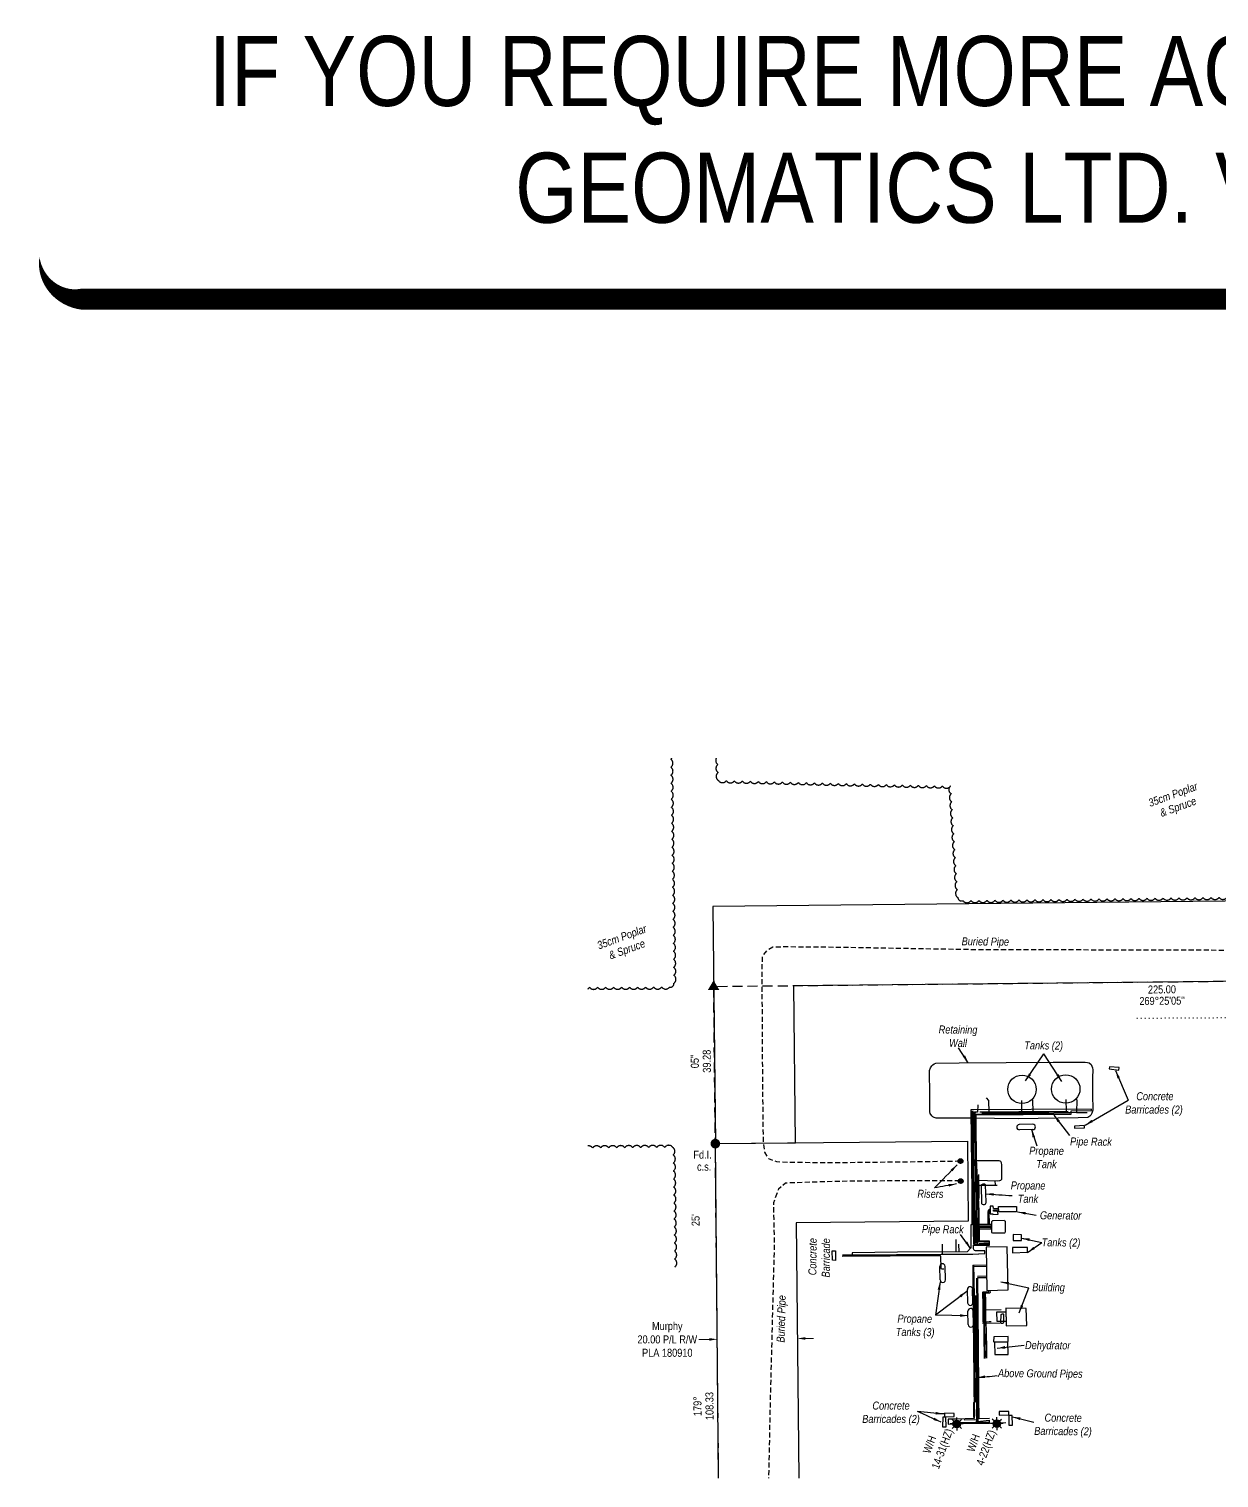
# Model space of a CAD drawing. Extents: x 538089 to 546766, y 6046620 to 6052605.
# Drawn here: x 538089 to 539575, y 6047525 to 6049335 of the extents above; entities that cross this region are included whole.
import ezdxf
from ezdxf.enums import TextEntityAlignment as Align

# ---------------------------------------------------------------- set-up
doc = ezdxf.new("R2010")
doc.units = 0
doc.header["$LTSCALE"] = 5
doc.header["$PDSIZE"] = 0.5
for name, pattern in [('0', [1, 1, 0]), ('foc-ACCESSROAD', [3.75, 2.5, -1.25]), ('foc-TOPO', [1, 0.2, -0.8]), ('UG_PIPE', [1.875, 1.25, -0.625])]:
    doc.linetypes.add(name, pattern=pattern)
doc.layers.add('AS-GENERAL', color=48, linetype='Continuous', lineweight=18)
doc.layers.add('C-RW-T', color=13, linetype='Continuous', lineweight=9)
for name, color, linetype in [('AS-PIPE-AG', 44, 'Continuous'), ('AS-PIPE-UG', 44, 'UG_PIPE'), ('AS-SYMBOL', 7, 'Continuous'), ('C-RW', 13, 'Continuous'), ('C-WS', 13, 'foc-ACCESSROAD'), ('C-WS-S', 13, 'Continuous'), ('L-BD', 7, 'Continuous'), ('L-MON', 1, 'Continuous'), ('T-BUSH', 110, '0'), ('T-BUSH-T', 110, 'Continuous'), ('T-GENERAL', 48, 'foc-TOPO')]:
    doc.layers.add(name, color=color, linetype=linetype)
doc.layers.add('DISCLAIMER', color=7, linetype='Continuous', plot=False)
doc.styles.add('80', font='ARIALN.TTF', dxfattribs={"height": 10})
doc.styles.add('80CG', font='ARIALN.TTF', dxfattribs={"height": 10})
doc.styles.add('80L', font='ARIALN.TTF', dxfattribs={"height": 10})
doc.styles.add('TXT', font='ARIALN.TTF', dxfattribs={"height": 0.2})
doc.dimstyles.new('Compass 5 000', dxfattribs={"dimscale": 5, "dimtxt": 9, "dimasz": 2, "dimexe": 0.2, "dimexo": 0.0625, "dimgap": 0.5, "dimtad": 0, "dimtih": 1, "dimtoh": 1, "dimzin": 0, "dimdsep": 46, "dimtxsty": '80CG', "dimcen": 0.1, "dimse1": 1, "dimse2": 1, "dimclrd": 256, "dimclrt": 256, "dimaunit": 1, "dimadec": 4, "dimazin": 0, "dimtfac": 0.06, "dimtofl": 0, "dimtmove": 0, "dimatfit": 1, "dimfxl": 0.2, "dimtolj": 1, "dimtzin": 0, "dimlwd": -1, "dimarcsym": 0})

# ---------------------------------------------------------------- blocks, each defined once
blk = doc.blocks.new('RISER')
h = blk.add_hatch(color=255)
h.dxf.hatch_style = 1
edge = h.paths.add_edge_path()
edge.add_arc((0, 0), 0.7, 0, 360)
blk.add_hatch(color=48).paths.add_polyline_path([(0.58, -0.15), (-0.58, -0.15, 0.774597)])
at = {"color": 48}
blk.add_line((-0.58, -0.15), (0.58, -0.15), dxfattribs=at)
blk.add_circle((0, 0), 0.6, dxfattribs=at)
blk = doc.blocks.new('fdia')
at = {"color": 255, "const_width": 1}
blk.add_lwpolyline([(-0.5, 0, 1), (0.5, 0, 1)], format="xyb", close=True, dxfattribs=at)
blk = doc.blocks.new('Fdiaa')
blk.add_blockref('fdia', (0, 0))
blk = doc.blocks.new('fdib')
at = {"color": 1, "const_width": 1.6}
blk.add_lwpolyline([(-0.4, 0, 1), (0.4, 0, 1)], format="xyb", close=True, dxfattribs=at)
at = {"color": 1}
blk.add_circle((0, 0), 0.8, dxfattribs=at)
blk = doc.blocks.new('Fdibb')
blk.add_blockref('fdib', (0, 0))
blk = doc.blocks.new('fdicc')
for name in ['Fdibb', 'Fdiaa']:
    blk.add_blockref(name, (0, 0))
blk = doc.blocks.new('FDI')
blk.add_blockref('fdicc', (0, 0))
blk = doc.blocks.new('GAS')
h = blk.add_hatch(color=255)
h.dxf.hatch_style = 1
edge = h.paths.add_edge_path()
edge.add_arc((0, 0), 0.9, 0, 360)
for p, q in [((-0.81, 0), (-1.62, 0)), ((-0.57, 0.57), (-1.14, 1.14)), ((0, 0.81), (0, 1.62)), ((0.57, 0.57), (1.14, 1.14)), ((1.62, 0), (0.81, 0)), ((-0.57, -0.57), (-1.14, -1.14)), ((0, -0.81), (0, -1.62)), ((1.14, -1.14), (0.57, -0.57))]:
    blk.add_line(p, q)
blk.add_circle((0, 0), 0.8)
blk = doc.blocks.new('*U526')
at = {"color": 48}
for p, q in [((-0.81, 3.62), (-0.63, 0.56)), ((0.38, 3.69), (0.56, 0.63))]:
    blk.add_line(p, q, dxfattribs=at)
for centre, start, end in [((-0.21, 3.66), 3.3544, 183.3544), ((-0.04, 0.6), 183.3544, 3.3544)]:
    blk.add_arc(centre, 0.6, start, end, dxfattribs=at)
blk = doc.blocks.new('*U527')
at = {"color": 48}
for p, q in [((-0.81, 3.62), (-0.63, 0.56)), ((0.38, 3.69), (0.56, 0.63))]:
    blk.add_line(p, q, dxfattribs=at)
for centre, start, end in [((-0.21, 3.66), 3.3544, 183.3544), ((-0.04, 0.6), 183.3544, 3.3544)]:
    blk.add_arc(centre, 0.6, start, end, dxfattribs=at)
blk = doc.blocks.new('*U528')
at = {"color": 48}
for p, q in [((-0.81, 3.62), (-0.63, 0.56)), ((0.38, 3.69), (0.56, 0.63))]:
    blk.add_line(p, q, dxfattribs=at)
for centre, start, end in [((-0.21, 3.66), 3.3544, 183.3544), ((-0.04, 0.6), 183.3544, 3.3544)]:
    blk.add_arc(centre, 0.6, start, end, dxfattribs=at)
blk = doc.blocks.new('*U529')
at = {"color": 48}
for p, q in [((-0.81, 3.62), (-0.63, 0.56)), ((0.38, 3.69), (0.56, 0.63))]:
    blk.add_line(p, q, dxfattribs=at)
for centre, start, end in [((-0.21, 3.66), 3.3544, 183.3544), ((-0.04, 0.6), 183.3544, 3.3544)]:
    blk.add_arc(centre, 0.6, start, end, dxfattribs=at)
blk = doc.blocks.new('*D555')
at = {"layer": 'C-RW-T', "transparency": 16777216}
for p, q in [((538938.6, 6047698.5), (538925.7, 6047698.4)), ((539058.5, 6047699.7), (539068.5, 6047699.8))]:
    blk.add_line(p, q, dxfattribs=at)
for points in [[(538938.5, 6047700.1), (538938.6, 6047696.8), (538948.6, 6047698.6)], [(539058.5, 6047701.3), (539058.5, 6047698), (539048.5, 6047699.6)]]:
    blk.add_solid(points, dxfattribs=at)
at = {"layer": 'Defpoints', "color": 0, "transparency": 16777216}
for p in [(538948.6, 6047698.6), (538949.1, 6047644.3), (539049, 6047645.3)]:
    blk.add_point(p, dxfattribs=at)
at = {"layer": 'C-RW-T', "transparency": 16777216, "insert": (538886.1, 6047698.4), "char_height": 10, "attachment_point": 5, "style": '80CG'}
blk.add_mtext('\\A1;Murphy\\P20.00 P/L R/W\\PPLA 180910', dxfattribs=at)
blk = doc.blocks.new('STRIA')
blk.add_hatch(color=255).paths.add_polyline_path([(-0.04, 1.52), (-1.47, -0.87), (1.39, -0.87)])
blk = doc.blocks.new('STRIAA')
blk.add_blockref('STRIA', (0, 0))
blk = doc.blocks.new('STRIB')
at = {"color": 1}
blk.add_solid([(-1.12, -0.67), (-0.04, 1.13), (1.04, -0.67)], dxfattribs=at)
blk = doc.blocks.new('STRIBB')
blk.add_blockref('STRIB', (0, 0))
blk = doc.blocks.new('STRICC')
for name in ['STRIAA', 'STRIBB']:
    blk.add_blockref(name, (0, 0))
blk = doc.blocks.new('fdspike')
blk.add_blockref('STRICC', (0, 0))
blk = doc.blocks.new('Disclaimer_Legal')
at = {"layer": 'DISCLAIMER', "color": 254, "flags": 128}
blk.add_lwpolyline([(-3612.9, -1104.6, 37.5, 37.5, 0), (4096.1, -1104.6, 37.5, 37.5, 0.414214), (4171.1, -1029.6, 37.5, 37.5, 0), (4171.1, 2078.7, 37.5, 0, 0.414214), (4096.1, 2153.7, 0, 0, 0), (-3612.9, 2153.7, 0, 0, 0.414214), (-3687.9, 2078.7, 0, 0, 0), (-3687.9, -1029.6, 0, 37.5, 0.414214)], format="xyseb", close=True, dxfattribs=at)
at = {"layer": 'DISCLAIMER', "color": 254, "insert": (241.6, 533.9), "char_height": 125, "width": 7717.568, "attachment_point": 5, "style": '80'}
blk.add_mtext('NOTICE TO THE CORPORATION, PERSON &/OR PERSONS REGARDING THIS COMPUTER AIDED DESIGN AND DRAFTING (CADD) FILES. ACCEPTANCE OF THE CADD DATA IS BASED ON THE FOLLOWING DISCLAIMER WHICH COVERS ALL CADD DATA RECIEVED FROM COMPASS GEOMATICS LTD.\\P{\\fArial Narrow|b1|i0|c0|p34;DISCLAIMER}\\PCOMPASS GEOMATICS LTD. MAKES NO REPRESENTATION OR WARRANTIES, EXPRESS OR IMPLIED, WITH RESPECT TO THE REUSE OF THE DATA PROVIDED HEREWITH, REGARDLESS OF ITS FORMAT OR THE MEANS OF ITS TRANSMISSION. THERE IS NO GUARANTEE OR REPRESENTATION TO THE USER AS TO THE ACCURACY, CURRENCY, SUITABILITY OR RELIABILITY OF THIS DATA FOR ANY PURPOSE. THE USER ACCEPTS THE DATA "AS IS", AND ASSUMES ALL RISKS ASSOCIATED WITH ITS USE. BY ACCEPTANCE OF THIS DATA, THE USER AGREES NOT TO TRANSMIT THIS DATA OR PROVIDE ACCESS OR ANY PART OF IT TO ANOTHER PARTY UNLESS THE USER SHALL INCLUDE WITH THE DATA A COPY OF THIS DISCLAIMER. COMPASS GEOMATICS LTD. ASSUMES NO RESPONSIBILITY FOR ACTUAL OR CONSEQUENTIAL DAMAGE AS A RESULT OF ANY USER\'S RELIANCE ON THIS DATA. THIS CADD FILE IS FOR ILLUSTRATION PURPOSES ONLY.\\PIF YOU REQUIRE MORE ACCURATE INFORMATION, PLEASE CONTACT DARCI ANGLEHART AT COMPASS GEOMATICS LTD. VIA EMAIL: darci.anglehart@compassgeomatics.ca OR CELL: 506-961-7292', dxfattribs=at)

msp = doc.modelspace()

# ---------------------------------------------------------------- linework, layer by layer
at = {"layer": 'AS-PIPE-AG', "elevation": -4579.717, "flags": 128}
for points in [[(539284.186, 6048000.119), (539287.293, 6047996.892), (539287.674, 6047982.334)], [(539328.89, 6047982.541), (539328.856, 6047996.826)], [(539341.545, 6047997.947), (539342.218, 6047996.989), (539342.503, 6047982.687)], [(539383.99, 6047998.16), (539384.071, 6047983.16)], [(539396.659, 6047998.607), (539397.428, 6047997.515), (539397.225, 6047981.869), (539410.626, 6047981.748)], [(539266.984, 6047983.888), (539266.88, 6047971.96), (539267.17, 6047960.311), (539267.275, 6047950.339), (539267.115, 6047941.532), (539267.141, 6047931.243), (539267.114, 6047921.852), (539267.326, 6047913.411), (539267.563, 6047899.466), (539267.563, 6047887.852), (539267.72, 6047877.111), (539267.8, 6047868.617), (539267.879, 6047858.78), (539268.037, 6047848.516), (539268.287, 6047831.491), (539268.394, 6047822.171), (539268.5, 6047817.321), (539286.685, 6047817.268)], [(539267.866, 6047983.772), (539267.762, 6047971.844), (539268.052, 6047960.195), (539268.157, 6047950.224), (539267.997, 6047941.416), (539268.023, 6047931.127), (539267.996, 6047921.736), (539268.208, 6047913.295), (539268.445, 6047899.35), (539268.445, 6047887.736), (539268.602, 6047876.995), (539268.682, 6047868.502), (539268.761, 6047858.664), (539268.919, 6047848.4), (539269.17, 6047831.375), (539269.276, 6047822.056), (539269.382, 6047817.206), (539287.567, 6047817.153)], [(539273.766, 6047991.174), (539273.682, 6047982.328), (539270.131, 6047982.244), (539268.975, 6047981.314), (539268.891, 6047977.483), (539268.916, 6047968.597), (539268.869, 6047952.248), (539268.728, 6047935.365), (539268.926, 6047911.782), (539269.389, 6047878.971), (539269.556, 6047868.489), (539269.603, 6047851.269), (539270.323, 6047824.275), (539270.458, 6047819.088), (539274.184, 6047819.368), (539274.194, 6047820.756)], [(539270.503, 6047982.253), (539270.173, 6047979.742), (539270.172, 6047966.875), (539270.495, 6047953.191), (539270.615, 6047932.546), (539270.593, 6047920.707), (539270.997, 6047908.969), (539270.936, 6047898.391), (539271.034, 6047887.328), (539271.344, 6047876.54), (539271.378, 6047863.184), (539271.377, 6047854.562), (539271.438, 6047842.636), (539271.672, 6047829.794), (539271.75, 6047819.185)], [(539271.388, 6047979.711), (539301.105, 6047979.777), (539322.851, 6047980.207), (539342.252, 6047980.132), (539360.814, 6047980.211), (539378.851, 6047980.264), (539388.705, 6047980.341)], [(539272.929, 6047819.274), (539272.9, 6047824.535), (539272.518, 6047841.085), (539272.408, 6047860.348), (539273.065, 6047861.192), (539272.574, 6047876.364), (539272.253, 6047886.756), (539272.197, 6047895.373), (539271.951, 6047909.036), (539271.92, 6047925.713), (539271.648, 6047942.019), (539271.62, 6047958.33), (539271.529, 6047969.612), (539271.388, 6047979.711)], [(539386.569, 6047982.836), (539362.607, 6047982.756), (539338.821, 6047982.675), (539325.239, 6047982.492), (539310.365, 6047982.413), (539293.444, 6047982.206), (539276.496, 6047982.283)], [(539397.225, 6047981.869), (539368.801, 6047981.582), (539340.398, 6047981.071), (539302.677, 6047980.992), (539287.736, 6047980.763), (539278.997, 6047980.737)], [(539287.708, 6047820.684), (539274.194, 6047820.756), (539274.266, 6047826.193), (539274.194, 6047845.593), (539274.168, 6047863.451), (539273.815, 6047882.785), (539273.614, 6047897.16), (539298.476, 6047896.647), (539301.335, 6047896.75), (539302.588, 6047897.389), (539303.719, 6047898.74), (539304.112, 6047899.821), (539304.088, 6047902.377), (539303.84, 6047916.269), (539303.58, 6047919.136), (539302.712, 6047920.454), (539301.905, 6047921.027), (539300.773, 6047921.508), (539297.887, 6047921.572), (539272.323, 6047921.602)], [(539274.925, 6047904.472), (539275.34, 6047876.385), (539274.958, 6047872.455)], [(539275.121, 6047891.226), (539289.509, 6047891.094), (539298.212, 6047891.2)], [(539295.327, 6047896.712), (539295.422, 6047891.166)], [(539275.756, 6047841.194), (539290.881, 6047841.445)], [(539275.763, 6047839.559), (539290.875, 6047839.809)], [(539275.77, 6047838.191), (539290.87, 6047838.441)], [(539275.777, 6047836.594), (539289.62, 6047836.823)], [(539229.309, 6047817.572), (539229.265, 6047805.096)], [(539246.447, 6047823.316), (539246.49, 6047807.855)], [(539249.889, 6047817.367), (539250.148, 6047807.885)], [(539272.929, 6047819.274), (539272.929, 6047817.195)], [(539287.574, 6047816.075), (539287.567, 6047817.153), (539287.552, 6047818.437), (539287.143, 6047818.626), (539281.429, 6047818.47), (539275.534, 6047818.385)], [(539231.649, 6047786.163), (539228.502, 6047786.318), (539228.037, 6047786.893), (539227.993, 6047787.801), (539227.816, 6047801.633), (539227.55, 6047802.409), (539226.863, 6047802.829), (539224.359, 6047802.785), (539104.417, 6047801.809)], [(539105.118, 6047804.041), (539134.907, 6047804.045), (539172.175, 6047804.461), (539228.013, 6047805.086), (539274.311, 6047805.45)], [(539267.683, 6047791.076), (539284.709, 6047791.504)], [(539267.683, 6047791.076), (539267.789, 6047770.813), (539268.206, 6047730.515), (539268.669, 6047681.977), (539268.934, 6047656.602), (539269.019, 6047632.388), (539269.261, 6047620.068), (539268.64, 6047619.435), (539268.418, 6047600.762)], [(539268.674, 6047790.879), (539269.01, 6047775.105), (539269.248, 6047749.706), (539269.457, 6047725.646), (539269.713, 6047701.452), (539269.787, 6047687.394), (539269.746, 6047665.148), (539270.132, 6047635.616), (539270.557, 6047620.02), (539269.261, 6047620.068)], [(539268.704, 6047789.463), (539284.723, 6047790.12)], [(539284.854, 6047777.268), (539273.536, 6047777.181)], [(539288.475, 6047599.866), (539275.675, 6047599.173), (539275.639, 6047606.528), (539275.291, 6047619.194), (539275.231, 6047638.678), (539275.144, 6047656.936), (539274.938, 6047670.432), (539274.879, 6047685.977), (539274.792, 6047702.595), (539274.5, 6047719.718), (539274.413, 6047733.999), (539274.267, 6047749.627), (539274.12, 6047763.068), (539274.121, 6047775.748), (539284.868, 6047775.863)], [(539274.267, 6047596.143), (539274.238, 6047603.677), (539274.152, 6047617.838), (539274.189, 6047629.608), (539273.998, 6047648.083), (539273.959, 6047664.968), (539273.578, 6047682.8), (539273.31, 6047703.258), (539273.121, 6047723.905), (539272.929, 6047743.031), (539272.736, 6047768.899), (539272.81, 6047775.041)], [(539279.714, 6047757.927), (539280, 6047740.323), (539280.112, 6047724.972), (539280.12, 6047720.523)], [(539289.084, 6047759.717), (539289.24, 6047756.942), (539288.799, 6047756.398), (539286.569, 6047756.269), (539279.801, 6047756.295)], [(539280.735, 6047756.243), (539280.761, 6047758.057), (539287.632, 6047758.29), (539287.763, 6047759.679)], [(539270.717, 6047753.314), (539271.221, 6047712.45), (539271.455, 6047685.121), (539271.54, 6047667.499), (539271.74, 6047647.238), (539272.068, 6047605.179), (539272.175, 6047594.579)], [(539271.561, 6047753.321), (539272.065, 6047712.456), (539272.299, 6047685.127), (539272.385, 6047667.506), (539272.585, 6047647.245), (539272.912, 6047605.185), (539273.02, 6047594.585)], [(539280.735, 6047756.243), (539280.845, 6047748.836), (539280.937, 6047735.135), (539281.02, 6047721.304), (539281.235, 6047714.733), (539281.274, 6047704.095), (539281.658, 6047674.568)], [(539282.975, 6047674.68), (539282.865, 6047694.631), (539282.37, 6047716.514), (539282.154, 6047733.114), (539282.215, 6047747.411), (539281.81, 6047756.287)], [(539283.205, 6047756.281), (539283.399, 6047746.529), (539283.484, 6047735.375), (539303.209, 6047735.844)], [(539283.484, 6047735.375), (539283.492, 6047722.34), (539283.803, 6047707.235), (539284.155, 6047676.306)], [(539279.701, 6047718.727), (539301.693, 6047719.174)], [(539280.12, 6047720.523), (539288.296, 6047720.797), (539290.787, 6047720.853)], [(539285.068, 6047675.071), (539285.096, 6047687.101), (539284.842, 6047706.704), (539284.532, 6047720.499)], [(539269.261, 6047620.068), (539269.948, 6047602.581), (539269.162, 6047602.373), (539269.254, 6047599.645), (539246.645, 6047598.994), (539237.007, 6047598.856), (539236.871, 6047596.195), (539236.983, 6047592.625), (539252.496, 6047593.336), (539275.717, 6047593.804), (539287.815, 6047593.756), (539288.328, 6047593.826), (539288.281, 6047595.062), (539284.27, 6047594.689), (539270.803, 6047594.566), (539250.668, 6047594.13)], [(539272.145, 6047597.563), (539269.827, 6047597.996), (539256.73, 6047597.743)], [(539273.466, 6047596.059), (539288.274, 6047597.615), (539288.281, 6047595.062)], [(539288.328, 6047593.826), (539308.743, 6047594.522)]]:
    msp.add_lwpolyline(points, dxfattribs=at)
at = {"layer": 'AS-PIPE-UG', "flags": 128}
msp.add_lwpolyline([(539251.837, 6047920.843), (539171.582, 6047919.728), (539100.637, 6047918.983), (539038.977, 6047919.238), (539022.862, 6047920.053), (539012.747, 6047923.798), (539007.927, 6047932.163), (539006.197, 6047945.203), (539005.337, 6048024.928), (539004.732, 6048128.753), (539004.537, 6048161.163), (539005.097, 6048176.708), (539011.127, 6048184.543), (539017.907, 6048188.528), (539032.777, 6048188.938), (539078.487, 6048188.673), (539265.867, 6048185.503), (539537.882, 6048184.773), (539751.047, 6048184.328), (539920.727, 6048186.073), (540006.202, 6048186.448), (540036.782, 6048187.348), (540055.122, 6048192.493), (540074.972, 6048204.378), (540107.257, 6048248.338), (540180.637, 6048345.233), (540194.131, 6048361.842)], dxfattribs=at)
at = {"layer": 'AS-PIPE-UG', "elevation": -4579.717, "flags": 128}
msp.add_lwpolyline([(539251.426, 6047896.325), (539203.446, 6047896.655), (539095.728, 6047895.755), (539033.935, 6047893.627), (539024.91, 6047886.036), (539018.568, 6047869.009), (539019.762, 6047818.946), (539015.015, 6047640.049), (539012.524, 6047525.381)], dxfattribs=at)
at = {"layer": 'C-RW', "flags": 128}
msp.add_lwpolyline([(540146.068, 6048396.129), (540021.892, 6048250.365), (538943.042, 6048239.218), (538946.142, 6047942.898), (539046.084, 6047943.933), (539044.03, 6048140.308), (540068.45, 6048150.892), (540227.736, 6048337.869)], dxfattribs=at)
at = {"layer": 'C-RW'}
msp.add_lwpolyline([(538950.268, 6047525.381), (538946.142, 6047942.898), (539260.932, 6047946.158), (539261.967, 6047846.216), (539047.072, 6047843.99), (539050.221, 6047525.381)], dxfattribs=at)
at = {"layer": 'C-WS', "flags": 128}
msp.add_lwpolyline([(538950.268, 6047525.381), (538944.088, 6048139.223), (540068.121, 6048150.68), (540277.349, 6048152.84)], dxfattribs=at)
at = {"layer": 'T-BUSH', "flags": 128}
for points in [[(538786.889, 6048136.193, 0.12333138), (538789.122, 6048138.142, 0.52056705), (538799.116, 6048138.174, 0.52056705), (538809.111, 6048138.207, 0.52056705), (538819.106, 6048138.239, 0.52056705), (538829.101, 6048138.271, 0.52056705), (538839.095, 6048138.303, 0.52056705), (538849.09, 6048138.336, 0.52056705), (538859.085, 6048138.368, 0.52056705), (538869.08, 6048138.4, 0.52056705), (538879.074, 6048138.432, 0.52056705), (538889.069, 6048138.464, 0.52056705), (538894.387, 6048143.091, 0.52056705), (538894.241, 6048153.085, 0.52056705), (538894.095, 6048163.078, 0.52056705), (538893.948, 6048173.072, 0.52056705), (538893.802, 6048183.066, 0.52056705), (538893.656, 6048193.06, 0.52056705), (538893.51, 6048203.053, 0.52056705), (538893.364, 6048213.047, 0.52056705), (538893.218, 6048223.041, 0.52056705), (538893.071, 6048233.034, 0.52056705), (538892.925, 6048243.028, 0.52056705), (538892.779, 6048253.022, 0.52056705), (538892.633, 6048263.016, 0.52056705), (538892.487, 6048273.009, 0.52056705), (538892.341, 6048283.003, 0.52056705), (538892.194, 6048292.997, 0.52056705), (538892.048, 6048302.99, 0.52056705), (538891.902, 6048312.984, 0.52056705), (538891.756, 6048322.978, 0.52056705), (538891.61, 6048332.972, 0.52056705), (538891.464, 6048342.965, 0.52056705), (538891.318, 6048352.959, 0.52056705), (538891.171, 6048362.953, 0.52056705), (538891.025, 6048372.947, 0.52056705), (538890.879, 6048382.94, 0.52056705), (538890.759, 6048392.934, 0.52056705), (538890.682, 6048402.929, 0.52056705), (538890.605, 6048412.923, 0.52056705), (538890.528, 6048422.918, 0.08477331), (538891.977, 6048424.373)], [(538947.336, 6048424.373, 0.39226416), (538949.298, 6048416.313, 0.52056705), (538949.561, 6048406.321, 0.52056705), (538949.874, 6048396.379, 0.52056705), (538959.866, 6048396.132, 0.52056705), (538969.858, 6048395.885, 0.52056705), (538979.849, 6048395.639, 0.52056705), (538989.841, 6048395.392, 0.52056705), (538999.833, 6048395.145, 0.52056705), (539009.825, 6048394.898, 0.52056705), (539019.816, 6048394.651, 0.52056705), (539029.808, 6048394.404, 0.52056705), (539039.8, 6048394.158, 0.52056705), (539049.792, 6048393.911, 0.52056705), (539059.783, 6048393.664, 0.52056705), (539069.775, 6048393.417, 0.52056705), (539079.767, 6048393.17, 0.52056705), (539089.759, 6048392.923, 0.52056705), (539099.75, 6048392.677, 0.52056705), (539109.742, 6048392.43, 0.52056705), (539119.734, 6048392.183, 0.52056705), (539129.725, 6048391.936, 0.52056705), (539139.717, 6048391.689, 0.52056705), (539149.709, 6048391.442, 0.52056705), (539159.701, 6048391.196, 0.52056705), (539169.692, 6048390.949, 0.52056705), (539179.684, 6048390.702, 0.52056705), (539189.676, 6048390.455, 0.52056705), (539199.668, 6048390.208, 0.52056705), (539209.659, 6048389.961, 0.52056705), (539219.651, 6048389.714, 0.52056705), (539229.643, 6048389.468, 0.52056705), (539239.635, 6048389.221, 0.52056705), (539240.757, 6048379.753, 0.52056705), (539241.392, 6048369.778, 0.52056705), (539242.027, 6048359.803, 0.52056705), (539242.662, 6048349.829, 0.52056705), (539243.296, 6048339.854, 0.52056705), (539243.931, 6048329.88, 0.52056705), (539244.566, 6048319.905, 0.52056705), (539245.201, 6048309.93, 0.52056705), (539245.836, 6048299.956, 0.52056705), (539246.471, 6048289.981, 0.52056705), (539247.106, 6048280.007, 0.52056705), (539247.741, 6048270.032, 0.52056705), (539248.376, 6048260.057, 0.52056705), (539249.011, 6048250.083, 0.52056705), (539255.365, 6048246.282, 0.52056705), (539265.359, 6048246.411, 0.52056705), (539275.353, 6048246.54, 0.52056705), (539285.347, 6048246.669, 0.52056705), (539295.341, 6048246.798, 0.52056705), (539305.335, 6048246.927, 0.52056705), (539315.329, 6048247.056, 0.52056705), (539325.323, 6048247.185, 0.52056705), (539335.317, 6048247.314, 0.52056705), (539345.31, 6048247.443, 0.52056705), (539355.304, 6048247.573, 0.52056705), (539365.298, 6048247.702, 0.52056705), (539375.292, 6048247.831, 0.52056705), (539385.286, 6048247.96, 0.52056705), (539395.28, 6048248.089, 0.52056705), (539405.274, 6048248.218, 0.52056705), (539415.268, 6048248.347, 0.52056705), (539425.262, 6048248.476, 0.52056705), (539435.256, 6048248.605, 0.52056705), (539445.25, 6048248.734, 0.52056705), (539455.244, 6048248.863, 0.52056705), (539465.238, 6048248.992, 0.52056705), (539475.232, 6048249.121, 0.52056705), (539485.226, 6048249.25, 0.52056705), (539495.22, 6048249.379, 0.52056705), (539505.214, 6048249.508, 0.52056705), (539515.208, 6048249.637, 0.52056705), (539525.202, 6048249.766, 0.52056705), (539535.196, 6048249.895, 0.52056705), (539545.19, 6048250.024, 0.52056705), (539555.184, 6048250.153, 0.52056705), (539565.177, 6048250.282, 0.52056705), (539575.171, 6048250.412, 0.52056705), (539585.165, 6048250.541, 0.52056705), (539595.159, 6048250.67, 0.52056705), (539605.153, 6048250.799, 0.52056705), (539615.147, 6048250.928, 0.52056705), (539625.141, 6048251.057, 0.52056705), (539635.135, 6048251.186, 0.52056705), (539645.129, 6048251.315, 0.52056705), (539655.123, 6048251.444, 0.52056705), (539665.117, 6048251.573, 0.52056705), (539675.111, 6048251.702, 0.52056705), (539685.105, 6048251.831, 0.52056705), (539695.099, 6048251.96, 0.52056705), (539705.093, 6048252.089, 0.52056705), (539715.087, 6048252.218, 0.52056705), (539725.081, 6048252.347, 0.52056705), (539735.075, 6048252.476, 0.52056705), (539745.069, 6048252.605, 0.52056705), (539755.063, 6048252.734, 0.52056705), (539765.057, 6048252.863, 0.52056705), (539775.051, 6048252.992, 0.52056705), (539785.045, 6048253.121, 0.52056705), (539795.038, 6048253.251, 0.52056705), (539805.032, 6048253.38, 0.52056705), (539815.026, 6048253.509, 0.52056705), (539825.02, 6048253.638, 0.52056705), (539835.014, 6048253.767, 0.52056705), (539845.008, 6048253.896, 0.52056705), (539855.002, 6048254.025, 0.52056705), (539864.996, 6048254.154, 0.52056705), (539874.99, 6048254.283, 0.52056705), (539884.984, 6048254.412, 0.52056705), (539894.978, 6048254.541, 0.52056705), (539904.972, 6048254.67, 0.52056705), (539913.347, 6048256.397, 0.52056705), (539913.344, 6048266.392, 0.52056705), (539913.341, 6048276.386, 0.52056705), (539913.337, 6048286.381, 0.52056705), (539913.334, 6048296.376, 0.52056705), (539917.545, 6048302.398, 0.52056705), (539927.523, 6048302.985, 0.52056705), (539937.501, 6048303.571, 0.52056705), (539947.478, 6048304.158, 0.52056705), (539957.456, 6048304.745, 0.52056705), (539967.433, 6048305.331, 0.52056705), (539977.411, 6048305.918, 0.52056705), (539987.388, 6048306.504, 0.52056705), (539997.366, 6048307.091, 0.52056705), (540005.647, 6048310.82, 0.52056705), (540011.612, 6048318.84, 0.52056705), (540017.576, 6048326.86, 0.52056705), (540023.541, 6048334.88, 0.52056705), (540030.442, 6048341.371, 0.52056705), (540040.296, 6048343.045, 0.52056705), (540050.15, 6048344.719, 0.52056705), (540060.003, 6048346.393, 0.52056705), (540069.857, 6048348.067, 0.52056705), (540079.71, 6048349.74, 0.52056705), (540089.564, 6048351.414, 0.52056705), (540099.418, 6048353.088, 0.52056705), (540107.672, 6048357.587, 0.52056705), (540114.175, 6048365.176, 0.52056705), (540120.679, 6048372.766, 0.52056705), (540127.183, 6048380.355, 0.52056705), (540133.687, 6048387.944, 0.52056705), (540140.19, 6048395.533, 0.20765159), (540144.814, 6048397.024, 0.20765159)], [(538895.474, 6047788.851, 0.52056705), (538895.333, 6047798.845, 0.52056705), (538895.192, 6047808.839, 0.52056705), (538895.051, 6047818.832, 0.52056705), (538894.91, 6047828.826, 0.52056705), (538894.769, 6047838.82, 0.52056705), (538894.628, 6047848.814, 0.52056705), (538894.487, 6047858.807, 0.52056705), (538894.346, 6047868.801, 0.52056705), (538894.205, 6047878.795, 0.52056705), (538894.064, 6047888.789, 0.52056705), (538893.923, 6047898.783, 0.52056705), (538893.782, 6047908.776, 0.52056705), (538893.641, 6047918.77, 0.52056705), (538893.5, 6047928.764, 0.52056705), (538892.872, 6047938.261, 0.52056705), (538882.878, 6047938.193, 0.52056705), (538872.883, 6047938.125, 0.52056705), (538862.889, 6047938.057, 0.52056705), (538852.894, 6047937.989, 0.52056705), (538842.899, 6047937.92, 0.52056705), (538832.905, 6047937.852, 0.52056705), (538822.91, 6047937.784, 0.52056705), (538812.916, 6047937.716, 0.52056705), (538802.921, 6047937.648, 0.52056705), (538792.927, 6047937.58, 0.28986725), (538786.889, 6047940.054, 0.28986725)]]:
    msp.add_lwpolyline(points, format="xyb", dxfattribs=at)
at = {"layer": 'T-GENERAL', "linetype": 'ByBlock'}
for p, q in [((539415.859, 6047985.813, -4579.717), (539265.265, 6047984.964, -4579.717)), ((539265.265, 6047984.964, -4579.717), (539265.669, 6047948.505, -4579.717)), ((539265.669, 6047948.505, -4579.717), (539266.309, 6047882.782, -4579.717)), ((539266.309, 6047882.782, -4579.717), (539266.627, 6047842.172, -4579.717)), ((539266.666, 6047841.507, -4579.717), (539265.258, 6047841.429, -4579.717)), ((539265.258, 6047841.429, -4579.717), (539265.352, 6047812.97, -4579.717)), ((539266.627, 6047842.172, -4579.717), (539266.666, 6047841.507, -4579.717)), ((539265.352, 6047812.97, -4579.717), (539260.819, 6047807.972, -4579.717)), ((539117.007, 6047806.659, -4579.717), (539117.003, 6047803.582, -4579.717)), ((539173.56, 6047807.261, -4579.717), (539117.007, 6047806.659, -4579.717)), ((539260.819, 6047807.972, -4579.717), (539173.56, 6047807.261, -4579.717))]:
    msp.add_line(p, q, dxfattribs=at)
at = {"layer": 'T-GENERAL', "elevation": -4579.717, "flags": 128}
msp.add_lwpolyline([(539472.446, 6048099.584), (539922.376, 6048102.482)], dxfattribs=at)
at = {"layer": 'T-GENERAL', "linetype": 'ByBlock', "elevation": -4579.717, "flags": 128}
for points in [[(539265.074, 6047974.537), (539221.892, 6047974.584), (539219.258, 6047975.746), (539217.89, 6047976.498), (539216.488, 6047977.591), (539214.539, 6047980.428), (539213.991, 6047982.82), (539213.822, 6048003.253), (539213.602, 6048034.223), (539214.651, 6048037.689), (539215.466, 6048038.868), (539216.453, 6048040.155), (539217.827, 6048041.489), (539219.608, 6048042.562), (539221.518, 6048043.248), (539250.756, 6048043.867), (539367.819, 6048044.703), (539408.123, 6048044.758), (539411.077, 6048044.333), (539412.885, 6048043.688), (539415.282, 6048041.746), (539416.509, 6048039.832), (539417.353, 6048037.435), (539417.439, 6048035.004), (539417.043, 6048025.503), (539417.064, 6048004.487), (539417.471, 6047984.817), (539416.362, 6047980.905), (539414.949, 6047978.537), (539413.666, 6047977.125), (539411.492, 6047975.56), (539399.196, 6047975.248), (539324.208, 6047973.681), (539265.074, 6047974.537)], [(539438.36, 6048039.002), (539437.854, 6048036.12), (539450.197, 6048034.755), (539450.45, 6048038.092), (539438.36, 6048039.002)], [(539268.359, 6047816.252), (539288.47, 6047816.125), (539288.344, 6047821.003), (539275.848, 6047821.466), (539275.671, 6047859.15), (539272.21, 6047923.709), (539272.039, 6047968.201), (539271.967, 6047979.189), (539330.604, 6047979.487), (539355.165, 6047979.651), (539380.747, 6047979.731), (539390.489, 6047979.825), (539390.459, 6047983.773), (539415.878, 6047984.145), (539415.859, 6047985.813)], [(539394.602, 6047964.733), (539394.759, 6047962.38), (539407.138, 6047962.572), (539407.138, 6047965.458), (539394.602, 6047964.733)], [(539278.558, 6047870.276), (539278.649, 6047868.211), (539279.196, 6047867.209), (539280.593, 6047866.906), (539282.294, 6047866.997), (539283.296, 6047867.179), (539283.934, 6047867.817), (539284.146, 6047869.638), (539283.459, 6047891.417), (539282.162, 6047892.104), (539281.227, 6047892.199), (539280.483, 6047892.218), (539279.987, 6047892.218), (539279.3, 6047891.932), (539278.709, 6047891.608), (539278.289, 6047891.207), (539278.117, 6047889.987), (539278.117, 6047889.072), (539278.558, 6047870.276)], [(539286.903, 6047841.902), (539286.746, 6047857.346), (539287.272, 6047859.976), (539288.482, 6047861.186), (539289.588, 6047861.817)], [(539288.377, 6047841.934), (539288.009, 6047857.451), (539288.588, 6047859.871), (539289.64, 6047860.555)], [(539289.541, 6047864.824), (539289.33, 6047855.251), (539292.751, 6047855.461), (539292.593, 6047854.356), (539299.171, 6047854.883), (539298.697, 6047858.459), (539293.698, 6047858.459), (539293.645, 6047860.406), (539299.922, 6047860.134), (539299.878, 6047861.673), (539293.487, 6047861.931), (539293.277, 6047864.824), (539289.541, 6047864.824)], [(539300.278, 6047864.298), (539322.431, 6047864.489), (539322.358, 6047857.935), (539299.99, 6047857.758), (539299.804, 6047864.267), (539300.278, 6047864.298)], [(539275.779, 6047836.253), (539290.862, 6047836.37), (539290.883, 6047841.999), (539275.753, 6047841.776)], [(539290.929, 6047844.811), (539290.884, 6047832.785), (539291.195, 6047831.958), (539292.297, 6047831.58), (539307.489, 6047831.717), (539308.144, 6047832.268), (539308.419, 6047832.957), (539308.315, 6047845.501), (539307.937, 6047846.086), (539307.385, 6047846.465), (539306.627, 6047846.741), (539292.986, 6047846.637), (539292.159, 6047846.362), (539291.504, 6047845.846), (539290.953, 6047845.226), (539290.929, 6047844.811)], [(539282.772, 6047809.14), (539270.895, 6047809.057), (539269.902, 6047809.347), (539269.199, 6047809.967), (539268.743, 6047810.794), (539268.412, 6047811.498), (539268.359, 6047816.252)], [(539284.484, 6047813.567), (539285.034, 6047759.601), (539311.664, 6047760.363), (539310.614, 6047813.918), (539284.484, 6047813.567)], [(539317.238, 6047813.108), (539317.395, 6047806.714), (539336.071, 6047807.212), (539335.915, 6047813.418), (539317.238, 6047813.108)], [(539318.031, 6047829.295), (539317.931, 6047822.001), (539328.677, 6047821.901), (539328.677, 6047829.245), (539318.031, 6047829.295)], [(539096.01, 6047808.872), (539096.232, 6047797.135), (539092.544, 6047797.262), (539092.226, 6047809.077), (539095.978, 6047809.152)], [(539117.003, 6047803.582), (539149.264, 6047803.275), (539167.693, 6047803.498), (539186.535, 6047803.693), (539211.909, 6047803.935), (539227.24, 6047804.295), (539250.704, 6047804.793), (539267.614, 6047805.071), (539282.864, 6047805.789), (539282.772, 6047809.14)], [(539297.699, 6047732.834), (539308.834, 6047732.99), (539309.119, 6047720.663), (539298.122, 6047720.655), (539297.699, 6047732.834)], [(539303.2, 6047729.648), (539304.261, 6047730.297), (539305.441, 6047730.297), (539305.854, 6047730.031), (539306.031, 6047729.619), (539305.942, 6047719.672), (539305.677, 6047718.758), (539305.058, 6047718.375), (539304.261, 6047718.198), (539303.524, 6047718.257), (539303.17, 6047718.582), (539302.846, 6047719.23), (539303.2, 6047729.648)], [(539309.205, 6047715.556), (539335.042, 6047715.945), (539334.477, 6047737.046), (539308.771, 6047737.472), (539309.205, 6047715.556)], [(539293.74, 6047701.49), (539293.572, 6047695.555), (539311.803, 6047695.722), (539311.803, 6047701.908), (539293.74, 6047701.49)], [(539294.743, 6047694.803), (539295.161, 6047679.422), (539311.72, 6047679.506), (539311.385, 6047695.221), (539294.743, 6047694.803)], [(539230.022, 6047601.295), (539229.943, 6047589.361), (539234.42, 6047589.361), (539234.028, 6047601.452), (539230.022, 6047601.295)], [(539244.41, 6047606.11), (539232.477, 6047606.243), (539232.457, 6047601.766), (539244.549, 6047602.104), (539244.41, 6047606.11)], [(539312.582, 6047608.238), (539300.649, 6047608.371), (539300.629, 6047603.894), (539312.721, 6047604.232), (539312.582, 6047608.238)], [(539312.802, 6047603.256), (539312.723, 6047591.323), (539317.201, 6047591.323), (539316.808, 6047603.413), (539312.802, 6047603.256)]]:
    msp.add_lwpolyline(points, dxfattribs=at)
at = {"layer": 'T-GENERAL', "linetype": 'ByBlock'}
for centre, radius in [((539329.13, 6048010.674, -4579.717), 17.78), ((539383.724, 6048011.096, -4579.717), 17.78), ((539247.518, 6047592.98, -4579.717), 4.695), ((539297.663, 6047593.364, -4579.717), 4.695)]:
    msp.add_circle(centre, radius, dxfattribs=at)

# ---------------------------------------------------------------- block references
at = {"xscale": 0.7, "yscale": 0.7, "zscale": 0.7}
msp.add_blockref('Disclaimer_Legal', (540683.554, 6049770.632), dxfattribs=at)
at = {"layer": 'AS-SYMBOL', "linetype": 'ByBlock'}
for name, p, xscale, yscale, zscale, rotation in [('*U526', (539322.512, 6047963.34, -4579.717), 5.497133784999995, 5.497133784999995, 5.497133784999995, 267.8124469311816), ('*U527', (539229.713, 6047792.921, -4579.717), 5.497133784999996, 5.497133784999996, 5.497133784999996, 177.8124469311816), ('*U528', (539264.118, 6047764.196, -4579.717), 5.497133784999996, 5.497133784999996, 5.497133784999996, 177.8124469311816), ('*U529', (539264.84, 6047737.131, -4579.717), 5.497133784999996, 5.497133784999996, 5.497133784999996, 177.8124469311816)]:
    msp.add_blockref(name, p, dxfattribs=dict(at, xscale=xscale, yscale=yscale, zscale=zscale, rotation=rotation))
at = {"layer": 'AS-SYMBOL', "xscale": 4.997394349999994, "yscale": 4.997394349999994, "zscale": 4.997394349999994}
for p in [(539252.267, 6047921.103), (539252.537, 6047896.163)]:
    msp.add_blockref('RISER', p, dxfattribs=at)
at = {"layer": 'C-WS-S', "xscale": 4.997394349999996, "yscale": 4.997394349999996, "zscale": 4.997394349999996}
for p in [(539247.691, 6047592.858, -4579.717), (539297.663, 6047593.364, -4579.717)]:
    msp.add_blockref('GAS', p, dxfattribs=at)
at = {"layer": 'L-MON'}
for name, p, xscale, yscale, zscale in [('fdspike', (538944.132, 6048139.223), 4.99739435, 4.99739435, 4.99739435), ('FDI', (538946.142, 6047942.898), 4.997394349999994, 4.997394349999994, 4.997394349999994)]:
    msp.add_blockref(name, p, dxfattribs=dict(at, xscale=xscale, yscale=yscale, zscale=zscale))

# ---------------------------------------------------------------- texts
at = {"layer": 'AS-PIPE-AG', "insert": (539299.131, 6047661.438), "char_height": 9.99479, "attachment_point": 1, "rotation": 359.526753, "style": 'TXT'}
msp.add_mtext_dynamic_manual_height_columns('\\pi0.077541;{\\fArial Narrow|b0|i1|c0|p34;Above Ground Pipes}', width=105.79577, gutter_width=100, heights=[0], dxfattribs=at)
at = {"layer": 'AS-PIPE-UG', "char_height": 9.99479, "attachment_point": 1, "style": 'TXT'}
for s, width, insert, rotation in [('\\pi0.3142;{\\fArial Narrow|b0|i1|c0|p34;Buried Pipe}', 59.03588, (539253.474, 6048200.55), 359.526753), ('\\pi18.625;{\\fArial Narrow|b0|i1|c0|p34;Buried Pipe}', 95.65834, (539022.024, 6047676.102), 88.479853)]:
    msp.add_mtext_dynamic_manual_height_columns(s, width=width, gutter_width=100, heights=[0], dxfattribs=dict(at, insert=insert, rotation=rotation))
at = {"layer": 'C-WS-S', "char_height": 9.99479, "attachment_point": 1, "rotation": 70, "style": '80L'}
for s, width, insert in [('\\pi21.228;W/H \\P\\pi6.6785;14-31(HZ)', 63.59685, (539197.815, 6047538.487)), ('\\pi17.64;W/H \\P\\pi5.7256;4-22(HZ)', 56.42095, (539253.846, 6047543.826))]:
    msp.add_mtext_dynamic_manual_height_columns(s, width=width, gutter_width=50, heights=[0], dxfattribs=dict(at, insert=insert))
at = {"layer": 'L-BD', "style": '80L'}
for s, height, p in [('225.00', 9.9948, (539503.871, 6048135.513)), ("269°25'05''", 9.99479, (539504.018, 6048121.271))]:
    msp.add_text(s, height=height, rotation=0.5921, dxfattribs=at).set_placement(p, align=Align.MIDDLE)
at = {"layer": 'L-BD', "color": 2, "style": '80L'}
for s, rotation, p in [("05''", 90.6992, (538920.414, 6048045.651)), ('39.28', 90.6992, (538935.405, 6048045.834)), ("25'", 90.5662, (538921.446, 6047847.38)), ('108.33', 90.5662, (538938.781, 6047615.229)), ('179°', 90.5662, (538923.789, 6047615.081))]:
    msp.add_text(s, height=9.9948, rotation=rotation, dxfattribs=at).set_placement(p, align=Align.MIDDLE)
at = {"layer": 'L-MON', "insert": (538917.629, 6047934.117), "char_height": 9.99475, "attachment_point": 1, "line_spacing_factor": 0.900003, "style": '80L'}
msp.add_mtext_dynamic_manual_height_columns('\\pi1.0727;Fd.I.\\P\\pi5.6474;c.s.', width=22.04398, gutter_width=49.974, heights=[0], dxfattribs=at)
at = {"layer": 'T-BUSH-T', "char_height": 9.99479, "attachment_point": 1, "rotation": 20, "style": '80L'}
for insert in [(539481.655, 6048371.147), (538793.326, 6048193.209)]:
    msp.add_mtext_dynamic_manual_height_columns('\\pi4.2704;{\\fArial Narrow|b0|i1|c0|p34;35cm Poplar\\P\\pi13.638;& Spruce}', width=73.18659, gutter_width=50, heights=[0], dxfattribs=dict(at, insert=insert))
at = {"layer": 'T-GENERAL', "linetype": 'ByBlock', "char_height": 9.99479, "attachment_point": 1, "style": 'TXT'}
for s, width, insert, rotation in [('\\pi11.891;{\\fArial Narrow|b0|i1|c0|p34;Retaining \\P\\pi25.131;Wall}', 71.57498, (539213.162, 6048090.576), 359.526753), ('\\pi12.652;{\\fArial Narrow|b0|i1|c0|p34;Tanks (2)}', 71.57498, (539319.385, 6048070.825), 359.526753), ('\\pi14.564;{\\fArial Narrow|b0|i1|c0|p34;Propane \\P\\pi23.468;Tank}', 71.57498, (539323.636, 6047939.242), 359.526753), ('\\pi9.6688;{\\fArial Narrow|b0|i1|c0|p34;Pipe Rack}', 71.57498, (539379.518, 6047950.736), 359.526753), ('\\pi-1.2548;{\\fArial Narrow|b0|i1|c0|p34;Risers}', 29.34966, (539199.803, 6047885.358), 359.526753), ('\\pi14.564;{\\fArial Narrow|b0|i1|c0|p34;Propane \\P\\pi23.468;Tank}', 71.57498, (539300.56, 6047895.998), 359.526753), ('\\pi10.068;{\\fArial Narrow|b0|i1|c0|p34;Generator}', 71.57498, (539341.533, 6047858.54), 359.526753), ('\\pi9.6688;{\\fArial Narrow|b0|i1|c0|p34;Pipe Rack}', 71.57498, (539194.483, 6047841.364), 359.526753), ('\\pi11.111;{\\fArial Narrow|b0|i1|c0|p34; Concrete \\P\\pi11.68;Barricade}', 71.57498, (539062.188, 6047764.31), 89.526753), ('\\pi1.4506;{\\fArial Narrow|b0|i1|c0|p34;Tanks (2)}', 49.17305, (539352.261, 6047824.741), 359.526753), ('\\pi0.30946;{\\fArial Narrow|b0|i1|c0|p34;Building}', 40.82988, (539341.642, 6047768.686), 359.526753), ('\\pi2.6873;{\\fArial Narrow|b0|i1|c0|p34;Propane \\P\\pi0.77489;Tanks (3)}', 47.82169, (539170.892, 6047729.519), 359.526753), ('\\pi7.2485;{\\fArial Narrow|b0|i1|c0|p34;Dehydrator}', 71.57498, (539325.705, 6047696.442), 359.526753), ('\\pi13.221;{\\fArial Narrow|b0|i1|c0|p34;Concrete \\P\\pi0.41712;Barricades (2)}', 71.57498, (539344.121, 6047605.875), 359.526753)]:
    msp.add_mtext_dynamic_manual_height_columns(s, width=width, gutter_width=100, heights=[0], dxfattribs=dict(at, insert=insert, rotation=rotation))
for s, insert in [('\\pi11.111;{\\fArial Narrow|b0|i1|c0|p34; Concrete \\P\\pi0.41712;Barricades (2)}', (539457.567, 6048007.1)), ('\\pi13.221;{\\fArial Narrow|b0|i1|c0|p34;Concrete \\P\\pi0.41712;Barricades (2)}', (539129.128, 6047620.808))]:
    msp.add_mtext_dynamic_manual_height_columns(s, width=71.57498, gutter_width=100, heights=[0], dxfattribs=dict(at, insert=insert))

# ---------------------------------------------------------------- dimensions: what is measured, and where the dimension line sits
at = {"layer": 'C-RW-T'}
dim = msp.add_linear_dim(base=(538948.556, 6047698.577), p1=(539049.036, 6047645.317), p2=(538949.093, 6047644.33), angle=180.566245, text='Murphy\\P20.00 P/L R/W\\PPLA 180910', dimstyle='Compass 5 000', dxfattribs=at)
dim.commit()
dim.dimension.update_dxf_attribs({"geometry": '*D555', "text_midpoint": (538886.124, 6047698.351), "dimtype": 161})

# ---------------------------------------------------------------- leaders
at = {"layer": 'AS-GENERAL', "color": 4, "path_type": 1}
msp.add_leader([(539248.171, 6047916.556), (539219.912, 6047887.723)], dimstyle='Compass 5 000', override={"dimgap": 0.5, "dimtad": 0}, dxfattribs=at)
msp.add_leader([(539247.38, 6047892.66), (539219.912, 6047887.723)], dimstyle='Compass 5 000', dxfattribs=at)
at = {"layer": 'AS-PIPE-AG', "path_type": 1}
msp.add_leader([(539272.919, 6047650.87, -4579.717), (539298.123, 6047653.243, -4579.717)], dimstyle='Compass 5 000', override={"dimgap": 0.5, "dimtad": 0}, dxfattribs=at)
at = {"layer": 'T-GENERAL', "linetype": 'ByBlock'}
for points in [[(539262.072, 6048043.948, -4579.717), (539249.799, 6048062.566, -4579.717)], [(539333.491, 6048021.134, -4579.717), (539356.345, 6048055.133, -4579.717)], [(539378.793, 6048020.657, -4579.717), (539356.345, 6048055.133, -4579.717)], [(539445.913, 6048034.175, -4579.717), (539461.653, 6047997.269, -4579.717)], [(539408.123, 6047966.173, -4579.717), (539461.653, 6047997.269, -4579.717)], [(539368.914, 6047978.547, -4579.717), (539388.515, 6047953.102, -4579.717)], [(539340.77, 6047960.392, -4579.717), (539347.487, 6047940.143, -4579.717)], [(539323.679, 6047857.725, -4579.717), (539346.639, 6047853.437, -4579.717)], [(539265.222, 6047811.684, -4579.717), (539252.34, 6047829.408, -4579.717)], [(539328.677, 6047825.055, -4579.717), (539353.663, 6047819.386, -4579.717)], [(539336.01, 6047806.892, -4579.717), (539353.663, 6047819.386, -4579.717)], [(539226.732, 6047770.326, -4579.717), (539221.262, 6047728.92, -4579.717)], [(539260.022, 6047758.414, -4579.717), (539221.262, 6047728.92, -4579.717)], [(539302.8, 6047770.515, -4579.717), (539337.761, 6047762.867, -4579.717)], [(539325.457, 6047731.527, -4579.717), (539337.761, 6047762.867, -4579.717)], [(539261.726, 6047728.086, -4579.717), (539221.262, 6047728.92, -4579.717)], [(539298.106, 6047687.383, -4579.717), (539331.693, 6047691.393, -4579.717)], [(539317.24, 6047601.736, -4579.717), (539343.739, 6047595.176, -4579.717)]]:
    msp.add_leader(points, dimstyle='Compass 5 000', dxfattribs=at)
at = {"layer": 'T-GENERAL', "linetype": 'ByBlock', "path_type": 1}
for points in [[(539283.814, 6047880.177, -4579.717), (539316.635, 6047877.949, -4579.717)], [(539228.031, 6047595.249, -4579.717), (539198.623, 6047608.384, -4579.717)], [(539231.3, 6047605.349, -4579.717), (539198.623, 6047608.384, -4579.717)]]:
    msp.add_leader(points, dimstyle='Compass 5 000', override={"dimgap": 0.5, "dimtad": 0}, dxfattribs=at)

doc.saveas('drawing.dxf')
